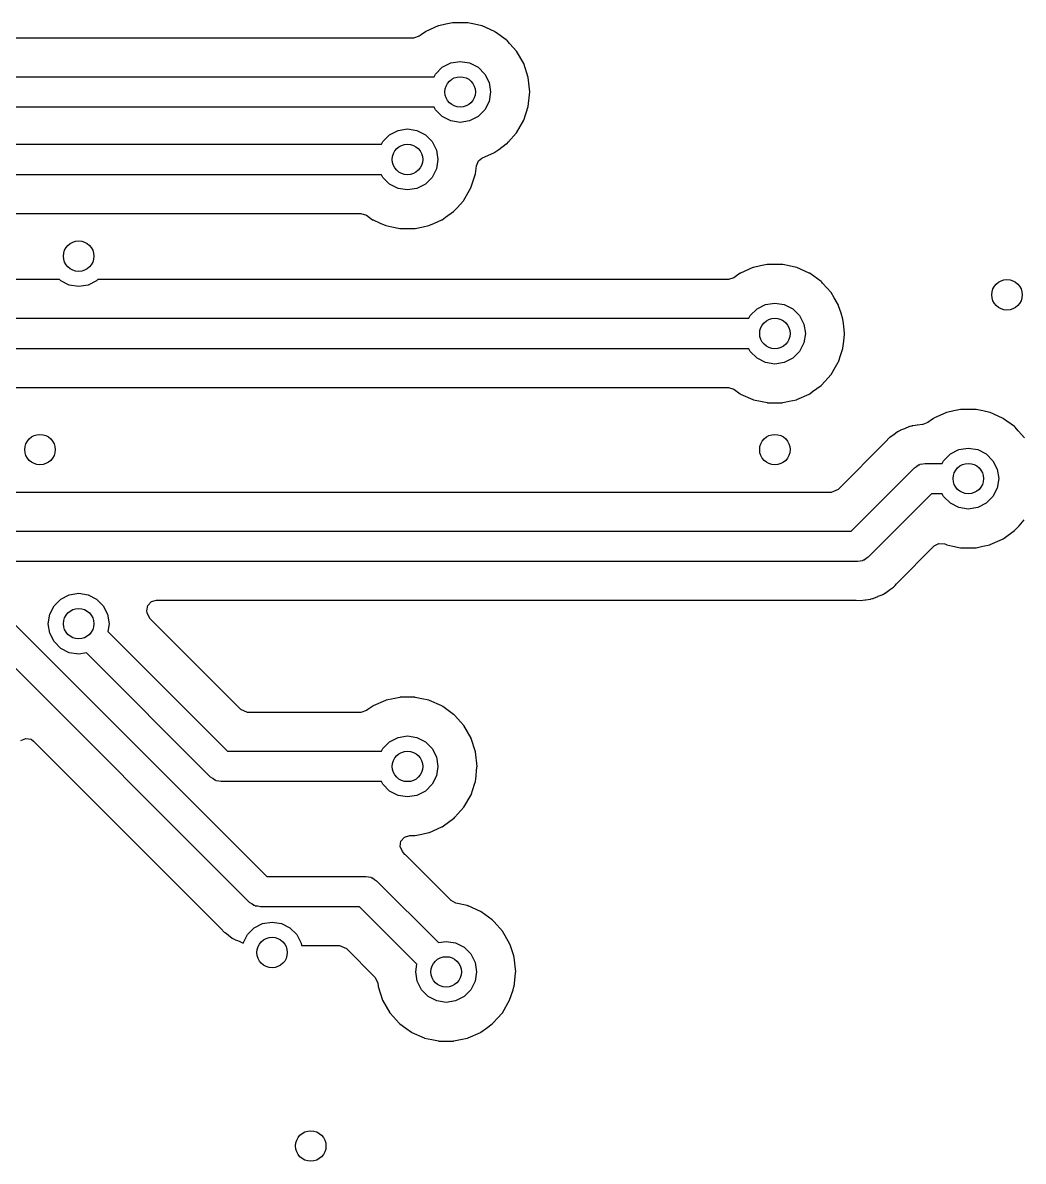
# Model space of a CAD drawing. Extents: x 0.02 to 3.56, y 0.02 to 1.96.
# Drawn here: x 2.603 to 3.12, y 0.86 to 1.448 of the extents above; entities that cross this region are included whole.
import ezdxf

# ---------------------------------------------------------------- set-up
doc = ezdxf.new("R2010")
doc.units = 0
doc.header["$MEASUREMENT"] = 0
doc.layers.add('BLACK', color=7, linetype='CONTINUOUS')

msp = doc.modelspace()

# ---------------------------------------------------------------- linework, layer by layer
at = {"layer": 'BLACK', "linetype": 'CONTINUOUS'}
for p, q in [((2.82479, 1.44831), (2.82137, 1.44758)), ((2.82505, 1.44837), (2.82479, 1.44831)), ((2.82479, 1.44831), (2.82479, 1.44831)), ((2.83257, 1.44837), (2.82505, 1.44837)), ((2.83282, 1.44831), (2.83257, 1.44837)), ((2.83624, 1.44758), (2.83282, 1.44831)), ((2.83282, 1.44831), (2.83282, 1.44831)), ((2.80856, 1.4421), (2.80765, 1.44144)), ((2.81082, 1.44374), (2.80856, 1.4421)), ((2.81106, 1.44385), (2.81082, 1.44374)), ((2.81746, 1.4467), (2.81106, 1.44385)), ((2.81106, 1.44385), (2.81106, 1.44385)), ((2.81769, 1.4468), (2.81746, 1.4467)), ((2.81746, 1.4467), (2.81746, 1.4467)), ((2.82137, 1.44758), (2.81769, 1.4468)), ((2.83992, 1.4468), (2.83624, 1.44758)), ((2.84016, 1.4467), (2.83992, 1.4468)), ((2.84655, 1.44385), (2.84016, 1.4467)), ((2.84016, 1.4467), (2.84016, 1.4467)), ((2.84679, 1.44374), (2.84655, 1.44385)), ((2.84655, 1.44385), (2.84655, 1.44385)), ((2.847, 1.44359), (2.84679, 1.44374)), ((2.85266, 1.43948), (2.847, 1.44359)), ((2.847, 1.44359), (2.847, 1.44359)), ((2.80474, 1.44049), (2.42744, 1.44049)), ((2.80765, 1.44144), (2.80474, 1.44049)), ((2.85287, 1.43932), (2.85266, 1.43948)), ((2.85266, 1.43948), (2.85266, 1.43948)), ((2.85305, 1.43913), (2.85287, 1.43932)), ((2.85432, 1.43772), (2.85305, 1.43913)), ((2.85305, 1.43913), (2.85305, 1.43913)), ((2.85448, 1.43754), (2.85432, 1.43772)), ((2.8579, 1.43374), (2.85448, 1.43754)), ((2.86166, 1.42723), (2.8579, 1.43374)), ((2.81607, 1.42185), (2.81955, 1.42534)), ((2.81955, 1.42534), (2.82394, 1.42758)), ((2.82394, 1.42758), (2.82881, 1.42835)), ((2.82881, 1.42835), (2.83367, 1.42758)), ((2.83367, 1.42758), (2.83806, 1.42534)), ((2.83806, 1.42534), (2.84155, 1.42185)), ((2.86399, 1.42008), (2.86166, 1.42723)), ((2.42642, 1.42047), (2.81536, 1.42047)), ((2.81536, 1.42047), (2.81607, 1.42185)), ((2.84155, 1.42185), (2.84378, 1.41746)), ((2.86477, 1.4126), (2.86399, 1.42008)), ((2.84378, 1.41746), (2.84455, 1.4126)), ((2.84455, 1.4126), (2.84378, 1.40773)), ((2.86399, 1.40512), (2.86477, 1.4126)), ((2.84378, 1.40773), (2.84155, 1.40334)), ((2.81536, 1.40472), (2.42968, 1.40472)), ((2.81607, 1.40334), (2.81536, 1.40472)), ((2.81955, 1.39986), (2.81607, 1.40334)), ((2.84155, 1.40334), (2.83806, 1.39986)), ((2.86166, 1.39797), (2.86399, 1.40512)), ((2.82394, 1.39762), (2.81955, 1.39986)), ((2.82881, 1.39685), (2.82394, 1.39762)), ((2.83367, 1.39762), (2.82881, 1.39685)), ((2.83806, 1.39986), (2.83367, 1.39762)), ((2.8579, 1.39146), (2.86166, 1.39797)), ((2.78879, 1.38697), (2.79228, 1.39046)), ((2.79228, 1.39046), (2.79667, 1.39269)), ((2.79667, 1.39269), (2.80154, 1.39346)), ((2.80154, 1.39346), (2.8064, 1.39269)), ((2.8064, 1.39269), (2.81079, 1.39046)), ((2.81079, 1.39046), (2.81428, 1.38697)), ((2.85372, 1.38682), (2.85773, 1.39127)), ((2.85773, 1.39127), (2.8579, 1.39146)), ((2.85773, 1.39127), (2.85773, 1.39127)), ((2.45654, 1.38559), (2.78809, 1.38559)), ((2.78809, 1.38559), (2.78879, 1.38697)), ((2.81428, 1.38697), (2.81651, 1.38258)), ((2.84875, 1.38288), (2.85266, 1.38572)), ((2.85266, 1.38572), (2.85287, 1.38587)), ((2.85266, 1.38572), (2.85266, 1.38572)), ((2.85287, 1.38587), (2.85372, 1.38682)), ((2.81651, 1.38258), (2.81728, 1.37772)), ((2.81728, 1.37772), (2.81651, 1.37285)), ((2.83822, 1.37703), (2.84007, 1.37846)), ((2.84007, 1.37846), (2.84655, 1.38135)), ((2.84655, 1.38135), (2.84679, 1.38145)), ((2.84655, 1.38135), (2.84655, 1.38135)), ((2.84679, 1.38145), (2.84875, 1.38288)), ((2.81651, 1.37285), (2.81428, 1.36846)), ((2.83671, 1.37024), (2.83687, 1.3717)), ((2.83687, 1.3717), (2.83716, 1.37445)), ((2.83716, 1.37445), (2.83822, 1.37703)), ((2.78809, 1.36984), (2.4598, 1.36984)), ((2.78879, 1.36846), (2.78809, 1.36984)), ((2.79228, 1.36498), (2.78879, 1.36846)), ((2.81428, 1.36846), (2.81079, 1.36498)), ((2.83439, 1.36309), (2.83671, 1.37024)), ((2.79667, 1.36274), (2.79228, 1.36498)), ((2.80154, 1.36197), (2.79667, 1.36274)), ((2.8064, 1.36274), (2.80154, 1.36197)), ((2.81079, 1.36498), (2.8064, 1.36274)), ((2.83063, 1.35658), (2.83439, 1.36309)), ((2.82716, 1.35272), (2.83046, 1.35638)), ((2.83046, 1.35638), (2.83063, 1.35658)), ((2.83046, 1.35638), (2.83046, 1.35638)), ((2.47166, 1.34982), (2.77746, 1.34982)), ((2.77746, 1.34982), (2.78038, 1.34888)), ((2.78038, 1.34888), (2.78355, 1.34657)), ((2.81952, 1.34657), (2.82129, 1.34786)), ((2.82129, 1.34786), (2.82539, 1.35084)), ((2.82539, 1.35084), (2.8256, 1.35099)), ((2.82539, 1.35084), (2.82539, 1.35084)), ((2.8256, 1.35099), (2.82716, 1.35272)), ((2.78355, 1.34657), (2.78379, 1.34646)), ((2.78379, 1.34646), (2.78379, 1.34646)), ((2.78379, 1.34646), (2.7875, 1.34482)), ((2.7875, 1.34482), (2.79042, 1.34351)), ((2.79042, 1.34351), (2.79339, 1.34288)), ((2.79339, 1.34288), (2.79752, 1.342)), ((2.79752, 1.342), (2.79752, 1.342)), ((2.79752, 1.342), (2.79778, 1.34195)), ((2.79778, 1.34195), (2.80529, 1.34195)), ((2.80529, 1.34195), (2.80555, 1.342)), ((2.80555, 1.342), (2.80968, 1.34288)), ((2.80555, 1.342), (2.80555, 1.342)), ((2.80968, 1.34288), (2.81265, 1.34351)), ((2.81265, 1.34351), (2.81558, 1.34482)), ((2.81558, 1.34482), (2.81928, 1.34646)), ((2.81928, 1.34646), (2.81952, 1.34657)), ((2.81928, 1.34646), (2.81928, 1.34646)), ((2.97355, 1.31886), (2.97099, 1.317)), ((2.97379, 1.31897), (2.97355, 1.31886)), ((2.98018, 1.32182), (2.97379, 1.31897)), ((2.97379, 1.31897), (2.97379, 1.31897)), ((2.98042, 1.32192), (2.98018, 1.32182)), ((2.98018, 1.32182), (2.98018, 1.32182)), ((2.9841, 1.3227), (2.98042, 1.32192)), ((2.98752, 1.32343), (2.9841, 1.3227)), ((2.98778, 1.32348), (2.98752, 1.32343)), ((2.98752, 1.32343), (2.98752, 1.32343)), ((2.99529, 1.32348), (2.98778, 1.32348)), ((2.99555, 1.32343), (2.99529, 1.32348)), ((2.99897, 1.3227), (2.99555, 1.32343)), ((2.99555, 1.32343), (2.99555, 1.32343)), ((3.00265, 1.32192), (2.99897, 1.3227)), ((3.00289, 1.32182), (3.00265, 1.32192)), ((3.00928, 1.31897), (3.00289, 1.32182)), ((3.00289, 1.32182), (3.00289, 1.32182)), ((3.00952, 1.31886), (3.00928, 1.31897)), ((3.00928, 1.31897), (3.00928, 1.31897)), ((3.00973, 1.31871), (3.00952, 1.31886)), ((3.01539, 1.3146), (3.00973, 1.31871)), ((3.00973, 1.31871), (3.00973, 1.31871)), ((2.62164, 1.31561), (2.52561, 1.31561)), ((2.62228, 1.31498), (2.62164, 1.31561)), ((2.62667, 1.31274), (2.62228, 1.31498)), ((2.63154, 1.31197), (2.62667, 1.31274)), ((2.6364, 1.31274), (2.63154, 1.31197)), ((2.64079, 1.31498), (2.6364, 1.31274)), ((2.64143, 1.31561), (2.64079, 1.31498)), ((2.96746, 1.31561), (2.64143, 1.31561)), ((2.97038, 1.31656), (2.96746, 1.31561)), ((2.97099, 1.317), (2.97038, 1.31656)), ((3.0156, 1.31444), (3.01539, 1.3146)), ((3.01539, 1.3146), (3.01539, 1.3146)), ((3.01577, 1.31425), (3.0156, 1.31444)), ((3.01614, 1.31384), (3.01577, 1.31425)), ((3.01577, 1.31425), (3.01577, 1.31425)), ((3.02063, 1.30886), (3.01614, 1.31384)), ((3.02217, 1.3062), (3.02063, 1.30886)), ((2.98228, 1.30046), (2.98667, 1.30269)), ((2.98667, 1.30269), (2.99154, 1.30346)), ((2.99154, 1.30346), (2.9964, 1.30269)), ((2.9964, 1.30269), (3.00079, 1.30046)), ((3.02387, 1.30325), (3.02217, 1.3062)), ((3.02439, 1.30234), (3.02387, 1.30325)), ((3.02447, 1.3021), (3.02439, 1.30234)), ((3.02572, 1.29825), (3.02447, 1.3021)), ((2.51498, 1.29559), (2.97809, 1.29559)), ((2.97809, 1.29559), (2.97879, 1.29697)), ((2.97879, 1.29697), (2.98228, 1.30046)), ((3.00079, 1.30046), (3.00428, 1.29697)), ((3.00428, 1.29697), (3.00651, 1.29258)), ((3.02671, 1.29519), (3.02572, 1.29825)), ((3.02674, 1.29494), (3.02671, 1.29519)), ((3.02694, 1.29301), (3.02674, 1.29494)), ((3.02674, 1.29494), (3.02674, 1.29494)), ((3.00651, 1.29258), (3.00728, 1.28772)), ((3.0275, 1.28772), (3.02694, 1.29301)), ((3.00728, 1.28772), (3.00651, 1.28285)), ((3.02671, 1.28024), (3.02709, 1.2838)), ((3.02709, 1.2838), (3.02747, 1.28746)), ((3.02747, 1.28746), (3.0275, 1.28772)), ((2.97809, 1.27984), (2.51498, 1.27984)), ((2.97879, 1.27846), (2.97809, 1.27984)), ((2.98228, 1.27498), (2.97879, 1.27846)), ((3.00428, 1.27846), (3.00079, 1.27498)), ((3.00651, 1.28285), (3.00428, 1.27846)), ((3.02563, 1.27691), (3.02663, 1.27999)), ((3.02663, 1.27999), (3.02671, 1.28024)), ((3.02663, 1.27999), (3.02663, 1.27999)), ((2.98667, 1.27274), (2.98228, 1.27498)), ((2.99154, 1.27197), (2.98667, 1.27274)), ((2.9964, 1.27274), (2.99154, 1.27197)), ((3.00079, 1.27498), (2.9964, 1.27274)), ((3.02293, 1.27055), (3.02426, 1.27286)), ((3.02426, 1.27286), (3.02439, 1.27309)), ((3.02426, 1.27286), (3.02426, 1.27286)), ((3.02439, 1.27309), (3.02563, 1.27691)), ((3.0156, 1.26099), (3.02063, 1.26658)), ((3.02063, 1.26658), (3.02293, 1.27055)), ((2.52561, 1.25982), (2.96746, 1.25982)), ((2.96746, 1.25982), (2.97038, 1.25888)), ((3.01104, 1.25768), (3.01539, 1.26084)), ((3.01539, 1.26084), (3.0156, 1.26099)), ((3.01539, 1.26084), (3.01539, 1.26084)), ((2.97038, 1.25888), (2.97355, 1.25657)), ((2.97355, 1.25657), (2.97379, 1.25646)), ((2.97379, 1.25646), (2.97379, 1.25646)), ((2.97379, 1.25646), (2.98018, 1.25362)), ((2.98018, 1.25362), (2.98042, 1.25351)), ((3.00265, 1.25351), (3.00289, 1.25362)), ((3.00289, 1.25362), (3.00928, 1.25646)), ((3.00928, 1.25646), (3.00952, 1.25657)), ((3.00928, 1.25646), (3.00928, 1.25646)), ((3.00952, 1.25657), (3.01104, 1.25768)), ((2.98042, 1.25351), (2.9841, 1.25273)), ((2.9841, 1.25273), (2.98752, 1.252)), ((2.98752, 1.252), (2.98752, 1.252)), ((2.98752, 1.252), (2.98778, 1.25195)), ((2.98778, 1.25195), (2.99529, 1.25195)), ((2.99529, 1.25195), (2.99555, 1.252)), ((2.99555, 1.252), (2.99897, 1.25273)), ((2.99555, 1.252), (2.99555, 1.252)), ((2.99897, 1.25273), (3.00265, 1.25351)), ((3.0841, 1.2477), (3.08042, 1.24692)), ((3.08752, 1.24843), (3.0841, 1.2477)), ((3.08778, 1.24848), (3.08752, 1.24843)), ((3.08752, 1.24843), (3.08752, 1.24843)), ((3.09529, 1.24848), (3.08778, 1.24848)), ((3.09555, 1.24843), (3.09529, 1.24848)), ((3.09897, 1.2477), (3.09555, 1.24843)), ((3.09555, 1.24843), (3.09555, 1.24843)), ((3.10265, 1.24692), (3.09897, 1.2477)), ((3.07258, 1.24316), (3.07055, 1.24168)), ((3.07334, 1.24371), (3.07258, 1.24316)), ((3.07355, 1.24386), (3.07334, 1.24371)), ((3.07334, 1.24371), (3.07334, 1.24371)), ((3.07379, 1.24397), (3.07355, 1.24386)), ((3.08018, 1.24682), (3.07379, 1.24397)), ((3.07379, 1.24397), (3.07379, 1.24397)), ((3.08042, 1.24692), (3.08018, 1.24682)), ((3.08018, 1.24682), (3.08018, 1.24682)), ((3.10289, 1.24682), (3.10265, 1.24692)), ((3.10928, 1.24397), (3.10289, 1.24682)), ((3.10289, 1.24682), (3.10289, 1.24682)), ((3.10952, 1.24386), (3.10928, 1.24397)), ((3.10928, 1.24397), (3.10928, 1.24397)), ((3.10973, 1.24371), (3.10952, 1.24386)), ((3.11539, 1.2396), (3.10973, 1.24371)), ((3.10973, 1.24371), (3.10973, 1.24371)), ((3.05497, 1.2369), (3.05297, 1.23536)), ((3.05524, 1.23702), (3.05497, 1.2369)), ((3.05533, 1.23707), (3.05524, 1.23702)), ((3.05591, 1.23739), (3.05533, 1.23707)), ((3.056, 1.23744), (3.05591, 1.23739)), ((3.05625, 1.23761), (3.056, 1.23744)), ((3.05653, 1.23772), (3.05625, 1.23761)), ((3.0586, 1.2385), (3.05653, 1.23772)), ((3.05653, 1.23772), (3.05653, 1.23772)), ((3.05884, 1.2386), (3.0586, 1.2385)), ((3.06087, 1.23949), (3.05884, 1.2386)), ((3.06115, 1.23961), (3.06087, 1.23949)), ((3.06087, 1.23949), (3.06087, 1.23949)), ((3.06144, 1.23966), (3.06115, 1.23961)), ((3.06154, 1.23969), (3.06144, 1.23966)), ((3.06218, 1.23987), (3.06154, 1.23969)), ((3.06228, 1.23989), (3.06218, 1.23987)), ((3.06256, 1.24), (3.06228, 1.23989)), ((3.06286, 1.24003), (3.06256, 1.24)), ((3.06406, 1.24018), (3.06286, 1.24003)), ((3.06286, 1.24003), (3.06286, 1.24003)), ((3.06506, 1.2403), (3.06406, 1.24018)), ((3.06532, 1.24034), (3.06506, 1.2403)), ((3.06779, 1.24077), (3.06532, 1.24034)), ((3.06795, 1.24076), (3.06779, 1.24077)), ((3.07055, 1.24168), (3.06795, 1.24076)), ((3.1156, 1.23944), (3.11539, 1.2396)), ((3.11539, 1.2396), (3.11539, 1.2396)), ((3.11577, 1.23925), (3.1156, 1.23944)), ((3.11739, 1.23745), (3.11577, 1.23925)), ((3.11577, 1.23925), (3.11577, 1.23925)), ((3.12063, 1.23386), (3.11739, 1.23745)), ((3.04895, 1.23185), (3.02416, 1.20706)), ((3.04915, 1.23206), (3.04895, 1.23185)), ((3.05049, 1.23356), (3.04915, 1.23206)), ((3.05069, 1.23379), (3.05049, 1.23356)), ((3.05093, 1.23396), (3.05069, 1.23379)), ((3.05276, 1.23521), (3.05093, 1.23396)), ((3.05093, 1.23396), (3.05093, 1.23396)), ((3.05297, 1.23536), (3.05276, 1.23521)), ((3.07879, 1.22197), (3.08228, 1.22546)), ((3.08228, 1.22546), (3.08667, 1.22769)), ((3.08667, 1.22769), (3.09154, 1.22846)), ((3.09154, 1.22846), (3.0964, 1.22769)), ((3.0964, 1.22769), (3.10079, 1.22546)), ((3.10079, 1.22546), (3.10428, 1.22197)), ((3.031, 1.18559), (3.06371, 1.21829)), ((3.06371, 1.21829), (3.06482, 1.21899)), ((3.06482, 1.21899), (3.06585, 1.21981)), ((3.06585, 1.21981), (3.06629, 1.21991)), ((3.06629, 1.21991), (3.06667, 1.22015)), ((3.06667, 1.22015), (3.06798, 1.2203)), ((3.06798, 1.2203), (3.06926, 1.22059)), ((3.06926, 1.22059), (3.07809, 1.22059)), ((3.07809, 1.22059), (3.07879, 1.22197)), ((3.10428, 1.22197), (3.10651, 1.21758)), ((3.10651, 1.21758), (3.10728, 1.21272)), ((3.10728, 1.21272), (3.10651, 1.20785)), ((3.02416, 1.20706), (3.02066, 1.20561)), ((3.10651, 1.20785), (3.10428, 1.20346)), ((3.02066, 1.20561), (2.50726, 1.20561)), ((3.07253, 1.20484), (3.03982, 1.17214)), ((3.07809, 1.20484), (3.07253, 1.20484)), ((3.07879, 1.20346), (3.07809, 1.20484)), ((3.08228, 1.19998), (3.07879, 1.20346)), ((3.10428, 1.20346), (3.10079, 1.19998)), ((3.08667, 1.19774), (3.08228, 1.19998)), ((3.09154, 1.19697), (3.08667, 1.19774)), ((3.0964, 1.19774), (3.09154, 1.19697)), ((3.10079, 1.19998), (3.0964, 1.19774)), ((3.11776, 1.18839), (3.12046, 1.19138)), ((2.38154, 1.18559), (3.031, 1.18559)), ((3.11, 1.18192), (3.11539, 1.18584)), ((3.11539, 1.18584), (3.1156, 1.18599)), ((3.11539, 1.18584), (3.11539, 1.18584)), ((3.1156, 1.18599), (3.11776, 1.18839)), ((3.05458, 1.15858), (3.07392, 1.17792)), ((3.07392, 1.17792), (3.07637, 1.17926)), ((3.07637, 1.17926), (3.07944, 1.17895)), ((3.07944, 1.17895), (3.08042, 1.17851)), ((3.08042, 1.17851), (3.08349, 1.17786)), ((3.08349, 1.17786), (3.08752, 1.177)), ((3.09555, 1.177), (3.09897, 1.17773)), ((3.09897, 1.17773), (3.10265, 1.17851)), ((3.10265, 1.17851), (3.10289, 1.17862)), ((3.10289, 1.17862), (3.10928, 1.18146)), ((3.10928, 1.18146), (3.10952, 1.18157)), ((3.10928, 1.18146), (3.10928, 1.18146)), ((3.10952, 1.18157), (3.11, 1.18192)), ((3.03871, 1.17144), (3.03768, 1.17062)), ((3.03982, 1.17214), (3.03871, 1.17144)), ((3.08752, 1.177), (3.08752, 1.177)), ((3.08752, 1.177), (3.08778, 1.17695)), ((3.08778, 1.17695), (3.09529, 1.17695)), ((3.09529, 1.17695), (3.09555, 1.177)), ((3.09555, 1.177), (3.09555, 1.177)), ((3.03426, 1.16984), (2.3848, 1.16984)), ((3.03555, 1.17013), (3.03426, 1.16984)), ((3.03685, 1.17028), (3.03555, 1.17013)), ((3.03724, 1.17052), (3.03685, 1.17028)), ((3.03768, 1.17062), (3.03724, 1.17052)), ((3.04829, 1.15342), (3.04856, 1.15354)), ((3.04856, 1.15354), (3.05056, 1.15507)), ((3.05056, 1.15507), (3.05077, 1.15522)), ((3.05077, 1.15522), (3.05284, 1.15665)), ((3.05284, 1.15665), (3.05364, 1.15754)), ((3.05364, 1.15754), (3.05438, 1.15837)), ((3.05438, 1.15837), (3.05458, 1.15858)), ((2.61879, 1.14697), (2.62228, 1.15046)), ((2.62228, 1.15046), (2.62667, 1.15269)), ((2.62667, 1.15269), (2.63154, 1.15346)), ((2.63154, 1.15346), (2.6364, 1.15269)), ((2.6364, 1.15269), (2.64079, 1.15046)), ((2.64079, 1.15046), (2.64428, 1.14697)), ((2.66731, 1.14709), (2.66922, 1.14913)), ((2.66922, 1.14913), (2.67174, 1.14982)), ((2.67174, 1.14982), (3.03324, 1.14982)), ((3.03324, 1.14982), (3.03358, 1.14981)), ((3.03358, 1.14981), (3.03573, 1.14966)), ((3.03573, 1.14966), (3.03821, 1.1501)), ((3.03821, 1.1501), (3.03847, 1.15013)), ((3.03847, 1.15013), (3.04096, 1.15044)), ((3.04096, 1.15044), (3.04124, 1.15054)), ((3.04124, 1.15054), (3.04135, 1.15057)), ((3.04135, 1.15057), (3.04199, 1.15074)), ((3.04199, 1.15074), (3.04209, 1.15077)), ((3.04209, 1.15077), (3.04238, 1.15082)), ((3.04238, 1.15082), (3.04266, 1.15095)), ((3.04266, 1.15095), (3.04469, 1.15184)), ((3.04266, 1.15095), (3.04266, 1.15095)), ((3.04469, 1.15184), (3.04493, 1.15193)), ((3.04493, 1.15193), (3.047, 1.15272)), ((3.047, 1.15272), (3.04728, 1.15282)), ((3.047, 1.15272), (3.047, 1.15272)), ((3.04728, 1.15282), (3.04753, 1.15299)), ((3.04753, 1.15299), (3.04762, 1.15304)), ((3.04762, 1.15304), (3.0482, 1.15336)), ((3.0482, 1.15336), (3.04829, 1.15342)), ((2.61579, 1.13772), (2.61656, 1.14258)), ((2.61656, 1.14258), (2.61879, 1.14697)), ((2.64428, 1.14697), (2.64651, 1.14258)), ((2.64651, 1.14258), (2.64728, 1.13772)), ((2.6668, 1.14434), (2.66731, 1.14709)), ((2.66691, 1.14336), (2.6668, 1.14434)), ((2.66833, 1.14037), (2.66691, 1.14336)), ((2.59513, 1.14072), (2.72876, 1.00709)), ((2.61656, 1.13285), (2.61579, 1.13772)), ((2.64728, 1.13772), (2.64665, 1.13373)), ((2.71541, 1.09329), (2.66833, 1.14037)), ((2.61879, 1.12846), (2.61656, 1.13285)), ((2.64665, 1.13373), (2.70857, 1.07181)), ((2.71993, 0.993645), (2.58399, 1.12958)), ((2.62228, 1.12498), (2.61879, 1.12846)), ((2.62667, 1.12274), (2.62228, 1.12498)), ((2.63154, 1.12197), (2.62667, 1.12274)), ((2.63552, 1.1226), (2.63154, 1.12197)), ((2.69974, 1.05837), (2.63552, 1.1226)), ((2.78358, 1.09509), (2.78111, 1.09329)), ((2.78382, 1.09519), (2.78358, 1.09509)), ((2.79021, 1.09804), (2.78382, 1.09519)), ((2.78382, 1.09519), (2.78382, 1.09519)), ((2.79045, 1.09814), (2.79021, 1.09804)), ((2.79021, 1.09804), (2.79021, 1.09804)), ((2.79413, 1.09893), (2.79045, 1.09814)), ((2.79755, 1.09965), (2.79413, 1.09893)), ((2.79781, 1.09971), (2.79755, 1.09965)), ((2.79755, 1.09965), (2.79755, 1.09965)), ((2.80533, 1.09971), (2.79781, 1.09971)), ((2.80558, 1.09965), (2.80533, 1.09971)), ((2.809, 1.09893), (2.80558, 1.09965)), ((2.80558, 1.09965), (2.80558, 1.09965)), ((2.81268, 1.09814), (2.809, 1.09893)), ((2.81292, 1.09804), (2.81268, 1.09814)), ((2.81931, 1.09519), (2.81292, 1.09804)), ((2.81292, 1.09804), (2.81292, 1.09804)), ((2.81955, 1.09509), (2.81931, 1.09519)), ((2.81931, 1.09519), (2.81931, 1.09519)), ((2.81976, 1.09493), (2.81955, 1.09509)), ((2.82542, 1.09082), (2.81976, 1.09493)), ((2.81976, 1.09493), (2.81976, 1.09493)), ((2.71892, 1.09183), (2.71541, 1.09329)), ((2.7775, 1.09183), (2.71892, 1.09183)), ((2.78041, 1.09278), (2.7775, 1.09183)), ((2.78111, 1.09329), (2.78041, 1.09278)), ((2.82563, 1.09067), (2.82542, 1.09082)), ((2.82542, 1.09082), (2.82542, 1.09082)), ((2.82581, 1.09047), (2.82563, 1.09067)), ((2.82912, 1.0868), (2.82581, 1.09047)), ((2.82581, 1.09047), (2.82581, 1.09047)), ((2.83066, 1.08508), (2.82912, 1.0868)), ((2.83442, 1.07857), (2.83066, 1.08508)), ((2.6016, 1.07735), (2.60418, 1.07843)), ((2.60418, 1.07843), (2.60693, 1.07796)), ((2.60693, 1.07796), (2.60825, 1.07701)), ((2.60825, 1.07701), (2.65678, 1.02848)), ((2.79231, 1.07668), (2.7967, 1.07892)), ((2.7967, 1.07892), (2.80157, 1.07969)), ((2.80157, 1.07969), (2.80643, 1.07892)), ((2.80643, 1.07892), (2.81082, 1.07668)), ((2.8345, 1.07832), (2.83442, 1.07857)), ((2.83655, 1.07203), (2.8345, 1.07832)), ((2.70857, 1.07181), (2.78812, 1.07181)), ((2.78812, 1.07181), (2.78883, 1.0732)), ((2.78883, 1.0732), (2.79231, 1.07668)), ((2.81082, 1.07668), (2.81431, 1.0732)), ((2.81431, 1.0732), (2.81654, 1.06881)), ((2.83674, 1.07142), (2.83655, 1.07203)), ((2.83753, 1.06394), (2.83674, 1.07142)), ((2.81654, 1.06881), (2.81731, 1.06394)), ((2.81731, 1.06394), (2.81654, 1.05907)), ((2.83682, 1.05715), (2.8375, 1.06368)), ((2.8375, 1.06368), (2.83753, 1.06394)), ((2.70086, 1.05767), (2.69974, 1.05837)), ((2.70189, 1.05685), (2.70086, 1.05767)), ((2.70233, 1.05675), (2.70189, 1.05685)), ((2.70271, 1.05651), (2.70233, 1.05675)), ((2.70402, 1.05636), (2.70271, 1.05651)), ((2.7053, 1.05607), (2.70402, 1.05636)), ((2.78812, 1.05607), (2.7053, 1.05607)), ((2.78883, 1.05468), (2.78812, 1.05607)), ((2.79231, 1.0512), (2.78883, 1.05468)), ((2.81431, 1.05468), (2.81082, 1.0512)), ((2.81654, 1.05907), (2.81431, 1.05468)), ((2.83442, 1.04931), (2.83622, 1.05485)), ((2.83622, 1.05485), (2.83666, 1.05622)), ((2.83666, 1.05622), (2.83674, 1.05646)), ((2.83666, 1.05622), (2.83666, 1.05622)), ((2.83674, 1.05646), (2.83682, 1.05715)), ((2.7967, 1.04896), (2.79231, 1.0512)), ((2.80157, 1.04819), (2.7967, 1.04896)), ((2.80643, 1.04896), (2.80157, 1.04819)), ((2.81082, 1.0512), (2.80643, 1.04896)), ((2.83066, 1.0428), (2.83442, 1.04931)), ((2.82608, 1.03772), (2.83066, 1.0428)), ((2.82019, 1.03326), (2.82542, 1.03706)), ((2.82542, 1.03706), (2.82563, 1.03721)), ((2.82542, 1.03706), (2.82542, 1.03706)), ((2.82563, 1.03721), (2.82608, 1.03772)), ((2.81292, 1.02984), (2.81931, 1.03269)), ((2.81931, 1.03269), (2.81955, 1.03279)), ((2.81931, 1.03269), (2.81931, 1.03269)), ((2.81955, 1.03279), (2.82019, 1.03326)), ((2.65678, 1.02848), (2.70505, 0.980211)), ((2.79779, 1.02249), (2.79817, 1.02526)), ((2.79817, 1.02526), (2.8, 1.02738)), ((2.8, 1.02738), (2.80269, 1.02817)), ((2.80269, 1.02817), (2.80533, 1.02817)), ((2.80533, 1.02817), (2.80558, 1.02823)), ((2.80558, 1.02823), (2.809, 1.02895)), ((2.80558, 1.02823), (2.80558, 1.02823)), ((2.809, 1.02895), (2.81268, 1.02974)), ((2.81268, 1.02974), (2.81292, 1.02984)), ((2.79896, 1.01995), (2.79779, 1.02249)), ((2.80026, 1.01846), (2.79896, 1.01995)), ((2.80049, 1.01821), (2.80026, 1.01846)), ((2.82416, 0.994545), (2.80049, 1.01821)), ((2.72876, 1.00709), (2.78005, 1.00709)), ((2.78005, 1.00709), (2.78133, 1.00679)), ((2.78133, 1.00679), (2.78264, 1.00664)), ((2.78264, 1.00664), (2.78303, 1.0064)), ((2.78303, 1.0064), (2.78347, 1.0063)), ((2.78347, 1.0063), (2.78449, 1.00548)), ((2.78449, 1.00548), (2.78561, 1.00478)), ((2.78561, 1.00478), (2.81755, 0.972834)), ((2.72104, 0.992945), (2.71993, 0.993645)), ((2.72207, 0.992124), (2.72104, 0.992945)), ((2.72251, 0.992022), (2.72207, 0.992124)), ((2.72289, 0.991781), (2.72251, 0.992022)), ((2.7242, 0.991633), (2.72289, 0.991781)), ((2.72548, 0.991339), (2.7242, 0.991633)), ((2.77678, 0.991339), (2.72548, 0.991339)), ((2.80642, 0.961698), (2.77678, 0.991339)), ((2.82663, 0.9932), (2.82416, 0.994545)), ((2.83239, 0.991975), (2.82663, 0.9932)), ((2.83265, 0.991921), (2.83239, 0.991975)), ((2.83239, 0.991975), (2.83239, 0.991975)), ((2.83289, 0.991815), (2.83265, 0.991921)), ((2.83928, 0.988968), (2.83289, 0.991815)), ((2.83289, 0.991815), (2.83289, 0.991815)), ((2.83952, 0.988863), (2.83928, 0.988968)), ((2.83928, 0.988968), (2.83928, 0.988968)), ((2.83973, 0.98871), (2.83952, 0.988863)), ((2.72667, 0.982694), (2.73154, 0.983465)), ((2.73154, 0.983465), (2.7364, 0.982694)), ((2.84539, 0.984596), (2.83973, 0.98871)), ((2.83973, 0.98871), (2.83973, 0.98871)), ((2.8456, 0.984443), (2.84539, 0.984596)), ((2.84539, 0.984596), (2.84539, 0.984596)), ((2.84577, 0.98425), (2.8456, 0.984443)), ((2.84633, 0.983631), (2.84577, 0.98425)), ((2.84577, 0.98425), (2.84577, 0.98425)), ((2.85063, 0.978856), (2.84633, 0.983631)), ((2.70505, 0.980211), (2.70528, 0.979965)), ((2.70528, 0.979965), (2.7067, 0.978337)), ((2.7067, 0.978337), (2.70738, 0.977863)), ((2.70738, 0.977863), (2.70876, 0.976891)), ((2.71659, 0.972638), (2.7188, 0.976973)), ((2.7188, 0.976973), (2.72228, 0.980457)), ((2.72228, 0.980457), (2.72667, 0.982694)), ((2.7364, 0.982694), (2.74079, 0.980457)), ((2.74079, 0.980457), (2.74428, 0.976973)), ((2.74428, 0.976973), (2.74651, 0.972583)), ((2.85439, 0.972345), (2.85063, 0.978856)), ((2.70876, 0.976891), (2.70897, 0.976736)), ((2.70897, 0.976736), (2.71095, 0.975185)), ((2.71095, 0.975185), (2.71122, 0.975062)), ((2.71122, 0.975062), (2.71131, 0.975007)), ((2.71131, 0.975007), (2.71188, 0.974679)), ((2.71188, 0.974679), (2.71198, 0.974628)), ((2.71198, 0.974628), (2.71222, 0.974456)), ((2.71222, 0.974456), (2.7125, 0.974348)), ((2.7125, 0.974348), (2.7125, 0.974348)), ((2.7125, 0.974348), (2.71362, 0.973911)), ((2.71362, 0.973911), (2.71457, 0.973543)), ((2.71457, 0.973543), (2.7148, 0.973442)), ((2.7148, 0.973442), (2.71659, 0.972638)), ((2.74651, 0.972583), (2.74671, 0.971319)), ((2.74671, 0.971319), (2.76643, 0.971319)), ((2.76643, 0.971319), (2.76994, 0.969866)), ((2.81755, 0.972834), (2.82154, 0.973465)), ((2.82154, 0.973465), (2.8264, 0.972694)), ((2.8264, 0.972694), (2.83079, 0.970457)), ((2.85476, 0.971195), (2.85439, 0.972345)), ((2.85646, 0.96599), (2.85476, 0.971195)), ((2.76994, 0.969866), (2.78474, 0.955066)), ((2.83079, 0.970457), (2.83428, 0.966973)), ((2.83428, 0.966973), (2.83651, 0.962583)), ((2.85671, 0.965194), (2.85646, 0.96599)), ((2.8575, 0.957717), (2.85671, 0.965194)), ((2.80579, 0.957717), (2.80642, 0.961698)), ((2.83651, 0.962583), (2.83728, 0.957717)), ((2.78474, 0.955066), (2.78616, 0.952077)), ((2.80656, 0.95285), (2.80579, 0.957717)), ((2.83728, 0.957717), (2.83651, 0.95285)), ((2.85671, 0.950239), (2.85723, 0.955109)), ((2.85723, 0.955109), (2.85747, 0.957458)), ((2.85747, 0.957458), (2.8575, 0.957717)), ((2.78616, 0.952077), (2.78636, 0.950239)), ((2.78636, 0.950239), (2.78868, 0.943088)), ((2.80879, 0.94846), (2.80656, 0.95285)), ((2.81228, 0.944976), (2.80879, 0.94846)), ((2.83428, 0.94846), (2.83079, 0.944976)), ((2.83651, 0.95285), (2.83428, 0.94846)), ((2.85439, 0.943088), (2.85612, 0.948407)), ((2.85612, 0.948407), (2.85663, 0.949992)), ((2.85663, 0.949992), (2.85671, 0.950239)), ((2.85663, 0.949992), (2.85663, 0.949992)), ((2.78868, 0.943088), (2.79244, 0.936577)), ((2.81667, 0.942739), (2.81228, 0.944976)), ((2.82154, 0.941969), (2.81667, 0.942739)), ((2.8264, 0.942739), (2.82154, 0.941969)), ((2.83079, 0.944976), (2.8264, 0.942739)), ((2.85063, 0.936577), (2.85439, 0.943088)), ((2.79244, 0.936577), (2.79261, 0.936384)), ((2.79261, 0.936384), (2.79261, 0.936384)), ((2.79261, 0.936384), (2.7973, 0.931183)), ((2.84577, 0.931183), (2.85046, 0.936384)), ((2.85046, 0.936384), (2.85063, 0.936577)), ((2.85046, 0.936384), (2.85046, 0.936384)), ((2.7973, 0.931183), (2.79747, 0.93099)), ((2.79747, 0.93099), (2.79768, 0.930837)), ((2.79768, 0.930837), (2.79768, 0.930837)), ((2.79768, 0.930837), (2.80073, 0.928618)), ((2.84234, 0.928618), (2.84539, 0.930837)), ((2.84539, 0.930837), (2.8456, 0.93099)), ((2.84539, 0.930837), (2.84539, 0.930837)), ((2.8456, 0.93099), (2.84577, 0.931183)), ((2.80073, 0.928618), (2.80355, 0.92657)), ((2.80355, 0.92657), (2.80379, 0.926465)), ((2.80379, 0.926465), (2.80379, 0.926465)), ((2.80379, 0.926465), (2.81018, 0.923618)), ((2.83289, 0.923618), (2.83928, 0.926465)), ((2.83928, 0.926465), (2.83952, 0.92657)), ((2.83928, 0.926465), (2.83928, 0.926465)), ((2.83952, 0.92657), (2.84234, 0.928618)), ((2.81018, 0.923618), (2.81042, 0.923512)), ((2.81042, 0.923512), (2.8141, 0.922731)), ((2.8141, 0.922731), (2.81752, 0.922003)), ((2.81752, 0.922003), (2.81752, 0.922003)), ((2.81752, 0.922003), (2.81778, 0.921949)), ((2.81778, 0.921949), (2.82529, 0.921949)), ((2.82529, 0.921949), (2.82555, 0.922003)), ((2.82555, 0.922003), (2.82897, 0.922731)), ((2.82555, 0.922003), (2.82555, 0.922003)), ((2.82897, 0.922731), (2.83265, 0.923512)), ((2.83265, 0.923512), (2.83289, 0.923618))]:
    msp.add_line(p, q, dxfattribs=at)
at = {"layer": 'BLACK'}
for centre in [(2.82881, 1.4126), (2.80154, 1.37772), (2.63154, 1.32772), (3.11154, 1.30772), (2.99154, 1.28772), (2.61154, 1.22772), (2.99154, 1.22772), (3.09154, 1.21272), (2.63154, 1.13772), (2.80157, 1.06394), (2.73154, 0.967717), (2.82154, 0.957717), (2.75154, 0.867717)]:
    msp.add_circle(centre, 0.007874, dxfattribs=at)

doc.saveas('drawing.dxf')
